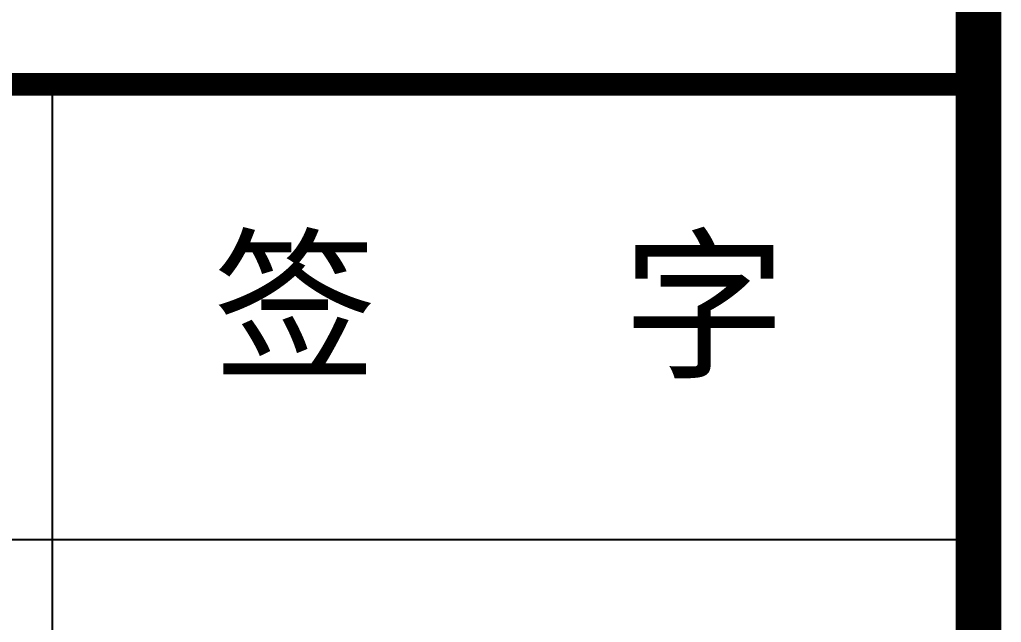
# Model space of a CAD drawing. Extents: x 19118 to 566552, y -1188739 to 92943.
# Drawn here: x 230816 to 234037, y -319477 to -317498 of the extents above; entities that cross this region are included whole.
import ezdxf

# ---------------------------------------------------------------- set-up
doc = ezdxf.new("R2010")
doc.units = 0
doc.header["$LTSCALE"] = 1000
doc.header["$MEASUREMENT"] = 0
doc.layers.add('PUB_TITLE', color=4, linetype='CONTINUOUS')
doc.layers.add('图框', color=4, linetype='CONTINUOUS')
doc.styles.add('STYLE-黑体', font='simhei.ttf')

msp = doc.modelspace()

# ---------------------------------------------------------------- linework, layer by layer
at = {"layer": 'PUB_TITLE', "const_width": 150}
msp.add_lwpolyline([(81561.65, -390683.6), (233961.65, -390683.6), (233961.65, -304583.6), (81561.65, -304583.6)], close=True, dxfattribs=at)
at = {"layer": '图框', "color": 0}
msp.add_line((224947.8, -319204.77), (233961.65, -319204.77), dxfattribs=at)
msp.add_line((224947.8, -319204.77), (233961.65, -319204.77), dxfattribs=at)
at = {"layer": '图框', "color": 4, "const_width": 147.89}
msp.add_lwpolyline([(224947.8, -304583.6), (233961.65, -304583.6), (233961.65, -390683.6), (224947.8, -390683.6)], close=True, dxfattribs=at)
at = {"layer": '图框', "color": 0, "const_width": 75}
msp.add_lwpolyline([(224947.8, -317710.77), (233961.65, -317710.77), (233961.65, -332949.57), (224947.8, -332949.57)], close=True, dxfattribs=at)
at = {"layer": '图框', "color": 0}
for points in [[(230923.8, -319204.77), (230923.8, -317710.77)], [(230923.81, -327869.97), (230923.81, -319204.77)]]:
    msp.add_lwpolyline(points, dxfattribs=at)

# ---------------------------------------------------------------- texts
at = {"layer": '图框', "color": 0, "style": 'STYLE-黑体'}
msp.add_text('签   字', height=394.416, dxfattribs=at).set_placement((231450.13, -318633.52))

doc.saveas('drawing.dxf')
